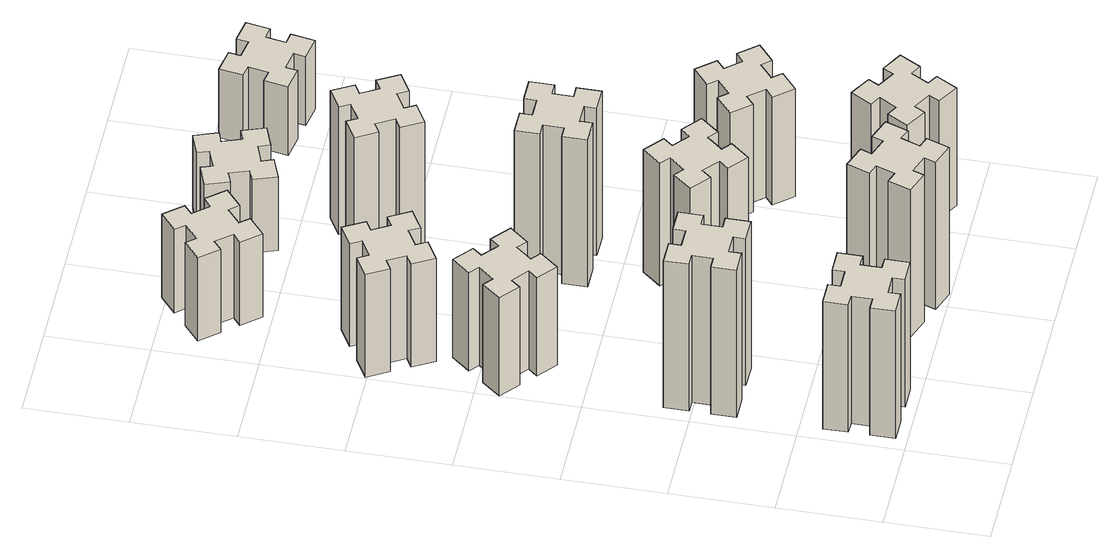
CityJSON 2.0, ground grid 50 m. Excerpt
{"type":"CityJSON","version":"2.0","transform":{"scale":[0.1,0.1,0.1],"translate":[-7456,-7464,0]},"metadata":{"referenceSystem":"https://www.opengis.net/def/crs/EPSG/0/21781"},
"CityObjects":{
"building1":{"type":"Building","attributes":{"class":"1000","function":"1000","usage":"1000","yearOfConstruction":2016,"roofType":"1000","measuredHeight":78,"storeysAboveGround":30,"storeysBelowGround":0},"geometry":[{"type":"Solid","lod":"1","boundaries":[[[[0,1,2,3,4,5,6,7,8,9,10,11,12,13,14,15,16,17,18,19]],[[17,16,20,21]],[[16,15,22,20]],[[15,14,23,22]],[[14,13,24,23]],[[13,12,25,24]],[[12,11,26,25]],[[11,10,27,26]],[[10,9,28,27]],[[9,8,29,28]],[[8,7,30,29]],[[7,6,31,30]],[[6,5,32,31]],[[5,4,33,32]],[[4,3,34,33]],[[3,2,35,34]],[[2,1,36,35]],[[1,0,37,36]],[[0,19,38,37]],[[19,18,39,38]],[[18,17,21,39]],[[24,25,26,27,28,29,30,31,32,33,34,35,36,37,38,39,21,20,22,23]]]]}]},
"building2":{"type":"Building","attributes":{"class":"1000","function":"1000","usage":"1000","yearOfConstruction":2016,"roofType":"1000","measuredHeight":90,"storeysAboveGround":30,"storeysBelowGround":0},"geometry":[{"type":"Solid","lod":"1","boundaries":[[[[40,41,42,43,44,45,46,47,48,49,50,51,52,53,54,55,56,57,58,59]],[[57,56,60,61]],[[56,55,62,60]],[[55,54,63,62]],[[54,53,64,63]],[[53,52,65,64]],[[52,51,66,65]],[[51,50,67,66]],[[50,49,68,67]],[[49,48,69,68]],[[48,47,70,69]],[[47,46,71,70]],[[46,45,72,71]],[[45,44,73,72]],[[44,43,74,73]],[[43,42,75,74]],[[42,41,76,75]],[[41,40,77,76]],[[40,59,78,77]],[[59,58,79,78]],[[58,57,61,79]],[[64,65,66,67,68,69,70,71,72,73,74,75,76,77,78,79,61,60,62,63]]]]}]},
"building3":{"type":"Building","attributes":{"class":"1000","function":"1000","usage":"1000","yearOfConstruction":2016,"roofType":"1000","measuredHeight":60,"storeysAboveGround":30,"storeysBelowGround":0},"geometry":[{"type":"Solid","lod":"1","boundaries":[[[[80,81,82,83,84,85,86,87,88,89,90,91,92,93,94,95,96,97,98,99]],[[97,96,100,101]],[[96,95,102,100]],[[95,94,103,102]],[[94,93,104,103]],[[93,92,105,104]],[[92,91,106,105]],[[91,90,107,106]],[[90,89,108,107]],[[89,88,109,108]],[[88,87,110,109]],[[87,86,111,110]],[[86,85,112,111]],[[85,84,113,112]],[[84,83,114,113]],[[83,82,115,114]],[[82,81,116,115]],[[81,80,117,116]],[[80,99,118,117]],[[99,98,119,118]],[[98,97,101,119]],[[104,105,106,107,108,109,110,111,112,113,114,115,116,117,118,119,101,100,102,103]]]]}]},
"building4":{"type":"Building","attributes":{"class":"1000","function":"1000","usage":"1000","yearOfConstruction":2016,"roofType":"1000","measuredHeight":63,"storeysAboveGround":30,"storeysBelowGround":0},"geometry":[{"type":"Solid","lod":"1","boundaries":[[[[120,121,122,123,124,125,126,127,128,129,130,131,132,133,134,135,136,137,138,139]],[[137,136,140,141]],[[136,135,142,140]],[[135,134,143,142]],[[134,133,144,143]],[[133,132,145,144]],[[132,131,146,145]],[[131,130,147,146]],[[130,129,148,147]],[[129,128,149,148]],[[128,127,150,149]],[[127,126,151,150]],[[126,125,152,151]],[[125,124,153,152]],[[124,123,154,153]],[[123,122,155,154]],[[122,121,156,155]],[[121,120,157,156]],[[120,139,158,157]],[[139,138,159,158]],[[138,137,141,159]],[[144,145,146,147,148,149,150,151,152,153,154,155,156,157,158,159,141,140,142,143]]]]}]},
"building5":{"type":"Building","attributes":{"class":"1000","function":"1000","usage":"1000","yearOfConstruction":2016,"roofType":"1000","measuredHeight":90,"storeysAboveGround":30,"storeysBelowGround":0},"geometry":[{"type":"Solid","lod":"1","boundaries":[[[[160,161,162,163,164,165,166,167,168,169,170,171,172,173,174,175,176,177,178,179]],[[177,176,180,181]],[[176,175,182,180]],[[175,174,183,182]],[[174,173,184,183]],[[173,172,185,184]],[[172,171,186,185]],[[171,170,187,186]],[[170,169,188,187]],[[169,168,189,188]],[[168,167,190,189]],[[167,166,191,190]],[[166,165,192,191]],[[165,164,193,192]],[[164,163,194,193]],[[163,162,195,194]],[[162,161,196,195]],[[161,160,197,196]],[[160,179,198,197]],[[179,178,199,198]],[[178,177,181,199]],[[184,185,186,187,188,189,190,191,192,193,194,195,196,197,198,199,181,180,182,183]]]]}]},
"building6":{"type":"Building","attributes":{"class":"1000","function":"1000","usage":"1000","yearOfConstruction":2016,"roofType":"1000","measuredHeight":51,"storeysAboveGround":30,"storeysBelowGround":0},"geometry":[{"type":"Solid","lod":"1","boundaries":[[[[200,201,202,203,204,205,206,207,208,209,210,211,212,213,214,215,216,217,218,219]],[[217,216,220,221]],[[216,215,222,220]],[[215,214,223,222]],[[214,213,224,223]],[[213,212,225,224]],[[212,211,226,225]],[[211,210,227,226]],[[210,209,228,227]],[[209,208,229,228]],[[208,207,230,229]],[[207,206,231,230]],[[206,205,232,231]],[[205,204,233,232]],[[204,203,234,233]],[[203,202,235,234]],[[202,201,236,235]],[[201,200,237,236]],[[200,219,238,237]],[[219,218,239,238]],[[218,217,221,239]],[[224,225,226,227,228,229,230,231,232,233,234,235,236,237,238,239,221,220,222,223]]]]}]},
"building7":{"type":"Building","attributes":{"class":"1000","function":"1000","usage":"1000","yearOfConstruction":2016,"roofType":"1000","measuredHeight":75,"storeysAboveGround":30,"storeysBelowGround":0},"geometry":[{"type":"Solid","lod":"1","boundaries":[[[[240,241,242,243,244,245,246,247,248,249,250,251,252,253,254,255,256,257,258,259]],[[257,256,260,261]],[[256,255,262,260]],[[255,254,263,262]],[[254,253,264,263]],[[253,252,265,264]],[[252,251,266,265]],[[251,250,267,266]],[[250,249,268,267]],[[249,248,269,268]],[[248,247,270,269]],[[247,246,271,270]],[[246,245,272,271]],[[245,244,273,272]],[[244,243,274,273]],[[243,242,275,274]],[[242,241,276,275]],[[241,240,277,276]],[[240,259,278,277]],[[259,258,279,278]],[[258,257,261,279]],[[264,265,266,267,268,269,270,271,272,273,274,275,276,277,278,279,261,260,262,263]]]]}]},
"building8":{"type":"Building","attributes":{"class":"1000","function":"1000","usage":"1000","yearOfConstruction":2016,"roofType":"1000","measuredHeight":90,"storeysAboveGround":30,"storeysBelowGround":0},"geometry":[{"type":"Solid","lod":"1","boundaries":[[[[280,281,282,283,284,285,286,287,288,289,290,291,292,293,294,295,296,297,298,299]],[[297,296,300,301]],[[296,295,302,300]],[[295,294,303,302]],[[294,293,304,303]],[[293,292,305,304]],[[292,291,306,305]],[[291,290,307,306]],[[290,289,308,307]],[[289,288,309,308]],[[288,287,310,309]],[[287,286,311,310]],[[286,285,312,311]],[[285,284,313,312]],[[284,283,314,313]],[[283,282,315,314]],[[282,281,316,315]],[[281,280,317,316]],[[280,299,318,317]],[[299,298,319,318]],[[298,297,301,319]],[[304,305,306,307,308,309,310,311,312,313,314,315,316,317,318,319,301,300,302,303]]]]}]},
"building9":{"type":"Building","attributes":{"class":"1000","function":"1000","usage":"1000","yearOfConstruction":2016,"roofType":"1000","measuredHeight":72,"storeysAboveGround":30,"storeysBelowGround":0},"geometry":[{"type":"Solid","lod":"1","boundaries":[[[[320,321,322,323,324,325,326,327,328,329,330,331,332,333,334,335,336,337,338,339]],[[337,336,340,341]],[[336,335,342,340]],[[335,334,343,342]],[[334,333,344,343]],[[333,332,345,344]],[[332,331,346,345]],[[331,330,347,346]],[[330,329,348,347]],[[329,328,349,348]],[[328,327,350,349]],[[327,326,351,350]],[[326,325,352,351]],[[325,324,353,352]],[[324,323,354,353]],[[323,322,355,354]],[[322,321,356,355]],[[321,320,357,356]],[[320,339,358,357]],[[339,338,359,358]],[[338,337,341,359]],[[344,345,346,347,348,349,350,351,352,353,354,355,356,357,358,359,341,340,342,343]]]]}]},
"building10":{"type":"Building","attributes":{"class":"1000","function":"1000","usage":"1000","yearOfConstruction":2016,"roofType":"1000","measuredHeight":78,"storeysAboveGround":30,"storeysBelowGround":0},"geometry":[{"type":"Solid","lod":"1","boundaries":[[[[360,361,362,363,364,365,366,367,368,369,370,371,372,373,374,375,376,377,378,379]],[[377,376,380,381]],[[376,375,382,380]],[[375,374,383,382]],[[374,373,384,383]],[[373,372,385,384]],[[372,371,386,385]],[[371,370,387,386]],[[370,369,388,387]],[[369,368,389,388]],[[368,367,390,389]],[[367,366,391,390]],[[366,365,392,391]],[[365,364,393,392]],[[364,363,394,393]],[[363,362,395,394]],[[362,361,396,395]],[[361,360,397,396]],[[360,379,398,397]],[[379,378,399,398]],[[378,377,381,399]],[[384,385,386,387,388,389,390,391,392,393,394,395,396,397,398,399,381,380,382,383]]]]}]},
"building11":{"type":"Building","attributes":{"class":"1000","function":"1000","usage":"1000","yearOfConstruction":2016,"roofType":"1000","measuredHeight":45,"storeysAboveGround":30,"storeysBelowGround":0},"geometry":[{"type":"Solid","lod":"1","boundaries":[[[[400,401,402,403,404,405,406,407,408,409,410,411,412,413,414,415,416,417,418,419]],[[417,416,420,421]],[[416,415,422,420]],[[415,414,423,422]],[[414,413,424,423]],[[413,412,425,424]],[[412,411,426,425]],[[411,410,427,426]],[[410,409,428,427]],[[409,408,429,428]],[[408,407,430,429]],[[407,406,431,430]],[[406,405,432,431]],[[405,404,433,432]],[[404,403,434,433]],[[403,402,435,434]],[[402,401,436,435]],[[401,400,437,436]],[[400,419,438,437]],[[419,418,439,438]],[[418,417,421,439]],[[424,425,426,427,428,429,430,431,432,433,434,435,436,437,438,439,421,420,422,423]]]]}]},
"building12":{"type":"Building","attributes":{"class":"1000","function":"1000","usage":"1000","yearOfConstruction":2016,"roofType":"1000","measuredHeight":66,"storeysAboveGround":30,"storeysBelowGround":0},"geometry":[{"type":"Solid","lod":"1","boundaries":[[[[440,441,442,443,444,445,446,447,448,449,450,451,452,453,454,455,456,457,458,459]],[[457,456,460,461]],[[456,455,462,460]],[[455,454,463,462]],[[454,453,464,463]],[[453,452,465,464]],[[452,451,466,465]],[[451,450,467,466]],[[450,449,468,467]],[[449,448,469,468]],[[448,447,470,469]],[[447,446,471,470]],[[446,445,472,471]],[[445,444,473,472]],[[444,443,474,473]],[[443,442,475,474]],[[442,441,476,475]],[[441,440,477,476]],[[440,459,478,477]],[[459,458,479,478]],[[458,457,461,479]],[[464,465,466,467,468,469,470,471,472,473,474,475,476,477,478,479,461,460,462,463]]]]}]},
"building13":{"type":"Building","attributes":{"class":"1000","function":"1000","usage":"1000","yearOfConstruction":2016,"roofType":"1000","measuredHeight":42,"storeysAboveGround":30,"storeysBelowGround":0},"geometry":[{"type":"Solid","lod":"1","boundaries":[[[[480,481,482,483,484,485,486,487,488,489,490,491,492,493,494,495,496,497,498,499]],[[497,496,500,501]],[[496,495,502,500]],[[495,494,503,502]],[[494,493,504,503]],[[493,492,505,504]],[[492,491,506,505]],[[491,490,507,506]],[[490,489,508,507]],[[489,488,509,508]],[[488,487,510,509]],[[487,486,511,510]],[[486,485,512,511]],[[485,484,513,512]],[[484,483,514,513]],[[483,482,515,514]],[[482,481,516,515]],[[481,480,517,516]],[[480,499,518,517]],[[499,498,519,518]],[[498,497,501,519]],[[504,505,506,507,508,509,510,511,512,513,514,515,516,517,518,519,501,500,502,503]]]]}]}
},
"vertices":[
[135,275,0],[135,175,0],[75,175,0],[75,55,0],[195,55,0],[195,115,0],[295,115,0],[295,55,0],[415,55,0],[415,175,0],[355,175,0],[355,275,0],[415,275,0],[415,395,0],[295,395,0],[295,335,0],[195,335,0],[195,395,0],[75,395,0],[75,275,0],[195,335,780],[195,395,780],[295,335,780],[295,395,780],[415,395,780],[415,275,780],[355,275,780],[355,175,780],[415,175,780],[415,55,780],[295,55,780],[295,115,780],[195,115,780],[195,55,780],[75,55,780],[75,175,780],[135,175,780],[135,275,780],[75,275,780],[75,395,780],
[135,1015,0],[135,915,0],[75,915,0],[75,795,0],[195,795,0],[195,855,0],[295,855,0],[295,795,0],[415,795,0],[415,915,0],[355,915,0],[355,1015,0],[415,1015,0],[415,1135,0],[295,1135,0],[295,1075,0],[195,1075,0],[195,1135,0],[75,1135,0],[75,1015,0],[195,1075,900],[195,1135,900],[295,1075,900],[295,1135,900],[415,1135,900],[415,1015,900],[355,1015,900],[355,915,900],[415,915,900],[415,795,900],[295,795,900],[295,855,900],[195,855,900],[195,795,900],[75,795,900],[75,915,900],[135,915,900],[135,1015,900],[75,1015,900],[75,1135,900],
[297,1796,0],[362,1873,0],[408,1834,0],[485,1926,0],[393,2003,0],[354,1957,0],[278,2022,0],[316,2068,0],[224,2145,0],[147,2053,0],[193,2014,0],[129,1938,0],[83,1976,0],[6,1884,0],[98,1807,0],[136,1853,0],[213,1789,0],[174,1743,0],[266,1666,0],[343,1758,0],[213,1789,600],[174,1743,600],[136,1853,600],[98,1807,600],[6,1884,600],[83,1976,600],[129,1938,600],[193,2014,600],[147,2053,600],[224,2145,600],[316,2068,600],[278,2022,600],[354,1957,600],[393,2003,600],[485,1926,600],[408,1834,600],[362,1873,600],[297,1796,600],[343,1758,600],[266,1666,600],
[366,2457,0],[316,2544,0],[368,2574,0],[308,2678,0],[204,2618,0],[234,2566,0],[147,2516,0],[117,2568,0],[13,2508,0],[73,2404,0],[125,2434,0],[175,2347,0],[123,2317,0],[183,2213,0],[287,2273,0],[257,2325,0],[344,2375,0],[374,2323,0],[478,2383,0],[418,2487,0],[344,2375,630],[374,2323,630],[257,2325,630],[287,2273,630],[183,2213,630],[123,2317,630],[175,2347,630],[125,2434,630],[73,2404,630],[13,2508,630],[117,2568,630],[147,2516,630],[234,2566,630],[204,2618,630],[308,2678,630],[368,2574,630],[316,2544,630],[366,2457,630],[418,2487,630],[478,2383,630],
[899,310,0],[865,216,0],[809,237,0],[767,124,0],[880,83,0],[901,139,0],[995,105,0],[974,49,0],[1087,7,0],[1128,120,0],[1072,141,0],[1106,235,0],[1162,214,0],[1203,327,0],[1090,368,0],[1070,312,0],[976,346,0],[997,402,0],[884,443,0],[843,330,0],[976,346,900],[997,402,900],[1070,312,900],[1090,368,900],[1203,327,900],[1162,214,900],[1106,235,900],[1072,141,900],[1128,120,900],[1087,7,900],[974,49,900],[995,105,900],[901,139,900],[880,83,900],[767,124,900],[809,237,900],[865,216,900],[899,310,900],[843,330,900],[884,443,900],
[462,3318,0],[397,3394,0],[443,3433,0],[366,3525,0],[274,3448,0],[313,3402,0],[236,3337,0],[198,3383,0],[106,3306,0],[183,3214,0],[229,3253,0],[293,3176,0],[247,3138,0],[324,3046,0],[416,3123,0],[378,3169,0],[454,3233,0],[493,3187,0],[585,3264,0],[508,3356,0],[454,3233,510],[493,3187,510],[378,3169,510],[416,3123,510],[324,3046,510],[247,3138,510],[293,3176,510],[229,3253,510],[183,3214,510],[106,3306,510],[198,3383,510],[236,3337,510],[313,3402,510],[274,3448,510],[366,3525,510],[443,3433,510],[397,3394,510],[462,3318,510],[508,3356,510],[585,3264,510],
[1094,1217,0],[1018,1282,0],[1056,1328,0],[964,1405,0],[887,1313,0],[933,1274,0],[869,1198,0],[823,1236,0],[746,1144,0],[838,1067,0],[876,1113,0],[953,1049,0],[914,1003,0],[1006,926,0],[1083,1018,0],[1037,1056,0],[1102,1133,0],[1148,1094,0],[1225,1186,0],[1133,1263,0],[1102,1133,750],[1148,1094,750],[1037,1056,750],[1083,1018,750],[1006,926,750],[914,1003,750],[953,1049,750],[876,1113,750],[838,1067,750],[746,1144,750],[823,1236,750],[869,1198,750],[933,1274,750],[887,1313,750],[964,1405,750],[1056,1328,750],[1018,1282,750],[1094,1217,750],[1133,1263,750],[1225,1186,750],
[1035,1915,0],[935,1915,0],[935,1975,0],[815,1975,0],[815,1855,0],[875,1855,0],[875,1755,0],[815,1755,0],[815,1635,0],[935,1635,0],[935,1695,0],[1035,1695,0],[1035,1635,0],[1155,1635,0],[1155,1755,0],[1095,1755,0],[1095,1855,0],[1155,1855,0],[1155,1975,0],[1035,1975,0],[1095,1855,900],[1155,1855,900],[1095,1755,900],[1155,1755,900],[1155,1635,900],[1035,1635,900],[1035,1695,900],[935,1695,900],[935,1635,900],[815,1635,900],[815,1755,900],[875,1755,900],[875,1855,900],[815,1855,900],[815,1975,900],[935,1975,900],[935,1915,900],[1035,1915,900],[1035,1975,900],[1155,1975,900],
[1527,255,0],[1614,205,0],[1584,153,0],[1688,93,0],[1748,197,0],[1696,227,0],[1746,314,0],[1798,284,0],[1858,388,0],[1754,448,0],[1724,396,0],[1637,446,0],[1667,498,0],[1563,558,0],[1503,454,0],[1555,424,0],[1505,337,0],[1453,367,0],[1393,263,0],[1497,203,0],[1505,337,720],[1453,367,720],[1555,424,720],[1503,454,720],[1563,558,720],[1667,498,720],[1637,446,720],[1724,396,720],[1754,448,720],[1858,388,720],[1798,284,720],[1746,314,720],[1696,227,720],[1748,197,720],[1688,93,720],[1584,153,720],[1614,205,720],[1527,255,720],[1497,203,720],[1393,263,720],
[1106,2657,0],[1056,2744,0],[1108,2774,0],[1048,2878,0],[944,2818,0],[974,2766,0],[887,2716,0],[857,2768,0],[753,2708,0],[813,2604,0],[865,2634,0],[915,2547,0],[863,2517,0],[923,2413,0],[1027,2473,0],[997,2525,0],[1084,2575,0],[1114,2523,0],[1218,2583,0],[1158,2687,0],[1084,2575,780],[1114,2523,780],[997,2525,780],[1027,2473,780],[923,2413,780],[863,2517,780],[915,2547,780],[865,2634,780],[813,2604,780],[753,2708,780],[857,2768,780],[887,2716,780],[974,2766,780],[944,2818,780],[1048,2878,780],[1108,2774,780],[1056,2744,780],[1106,2657,780],[1158,2687,780],[1218,2583,780],
[1006,3276,0],[972,3370,0],[1028,3390,0],[987,3503,0],[874,3462,0],[895,3406,0],[801,3372,0],[780,3428,0],[667,3387,0],[709,3274,0],[765,3295,0],[799,3201,0],[743,3180,0],[784,3067,0],[897,3109,0],[876,3165,0],[970,3199,0],[990,3143,0],[1103,3184,0],[1062,3297,0],[970,3199,450],[990,3143,450],[876,3165,450],[897,3109,450],[784,3067,450],[743,3180,450],[799,3201,450],[765,3295,450],[709,3274,450],[667,3387,450],[780,3428,450],[801,3372,450],[895,3406,450],[874,3462,450],[987,3503,450],[1028,3390,450],[972,3370,450],[1006,3276,450],[1062,3297,450],[1103,3184,450],
[1658,949,0],[1734,1013,0],[1773,967,0],[1865,1044,0],[1788,1136,0],[1742,1098,0],[1677,1174,0],[1723,1213,0],[1646,1305,0],[1554,1228,0],[1593,1182,0],[1516,1117,0],[1478,1163,0],[1386,1086,0],[1463,994,0],[1509,1033,0],[1573,956,0],[1527,918,0],[1604,826,0],[1696,903,0],[1573,956,660],[1527,918,660],[1509,1033,660],[1463,994,660],[1386,1086,660],[1478,1163,660],[1516,1117,660],[1593,1182,660],[1554,1228,660],[1646,1305,660],[1723,1213,660],[1677,1174,660],[1742,1098,660],[1788,1136,660],[1865,1044,660],[1773,967,660],[1734,1013,660],[1658,949,660],[1696,903,660],[1604,826,660],
[1557,3186,0],[1655,3168,0],[1645,3109,0],[1763,3088,0],[1784,3207,0],[1725,3217,0],[1742,3315,0],[1801,3305,0],[1822,3423,0],[1704,3444,0],[1694,3385,0],[1595,3402,0],[1606,3461,0],[1487,3482,0],[1467,3364,0],[1526,3354,0],[1508,3255,0],[1449,3266,0],[1428,3147,0],[1547,3127,0],[1508,3255,420],[1449,3266,420],[1526,3354,420],[1467,3364,420],[1487,3482,420],[1606,3461,420],[1595,3402,420],[1694,3385,420],[1704,3444,420],[1822,3423,420],[1801,3305,420],[1742,3315,420],[1725,3217,420],[1784,3207,420],[1763,3088,420],[1645,3109,420],[1655,3168,420],[1557,3186,420],[1547,3127,420],[1428,3147,420]
]}
